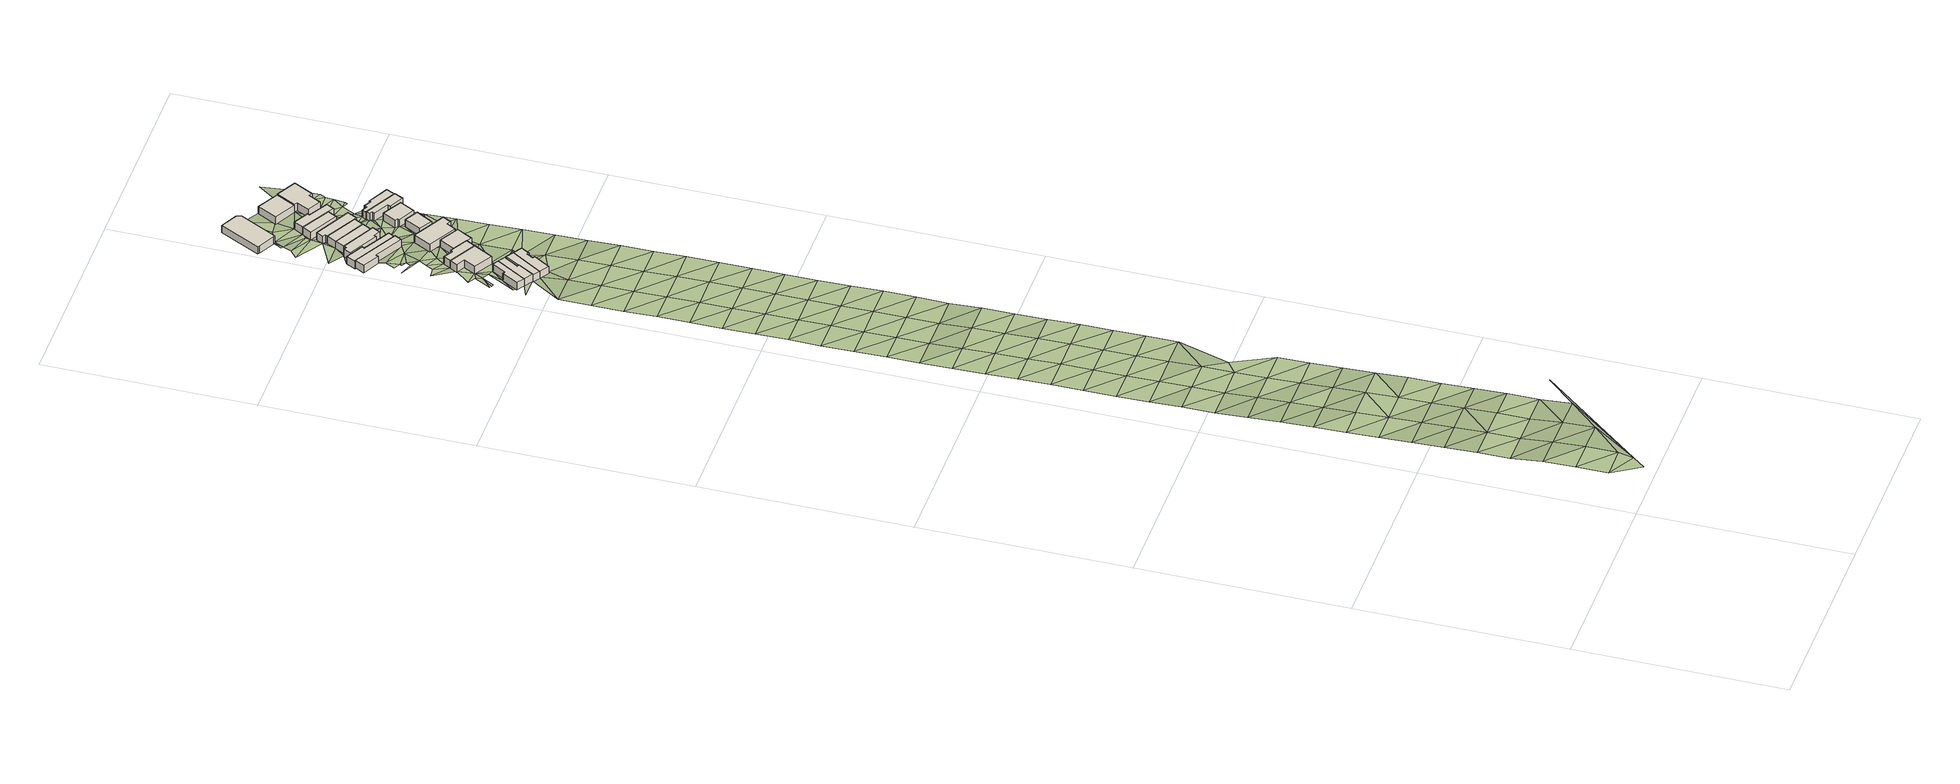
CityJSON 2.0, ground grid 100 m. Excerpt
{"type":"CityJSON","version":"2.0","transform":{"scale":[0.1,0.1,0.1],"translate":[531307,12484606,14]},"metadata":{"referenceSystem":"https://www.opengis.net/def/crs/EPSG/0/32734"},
"CityObjects":{
"building1":{"type":"Building","attributes":{"address":"24 Dove Street Salt River Cape Town","building":"house","building:levels":1,"building_height":4.1,"plus_code":"4FRW3F87+RH6","ground_height":17.75,"roof_height":21.85},"geometry":[{"type":"Solid","lod":"1","boundaries":[[[[0,1,2,3]],[[1,4,5,2]],[[4,6,7,5]],[[6,8,9,7]],[[8,10,11,9]],[[10,0,3,11]],[[3,2,5,7,9,11]],[[10,8,6,4,1,0]]]]}]},
"building2":{"type":"Building","attributes":{"address":"22 Dove Street Salt River Cape Town","building":"house","building:levels":1,"building_height":4.1,"plus_code":"4FRW3F87+RHH","ground_height":17.75,"roof_height":21.85},"geometry":[{"type":"Solid","lod":"1","boundaries":[[[[0,12,13,3]],[[12,14,15,13]],[[14,16,17,15]],[[16,18,19,17]],[[18,1,2,19]],[[1,0,3,2]],[[3,13,15,17,19,2]],[[1,18,16,14,12,0]]]]}]},
"building3":{"type":"Building","attributes":{"address":"20 Dove Street Salt River Cape Town","building":"house","building:levels":1,"building_height":4.1,"plus_code":"4FRW3F87+QHX","ground_height":17.41,"roof_height":21.51},"geometry":[{"type":"Solid","lod":"1","boundaries":[[[[20,21,22,23]],[[21,24,25,22]],[[24,26,27,25]],[[26,28,29,27]],[[28,20,23,29]],[[23,22,25,27,29]],[[28,26,24,21,20]]]]}]},
"building4":{"type":"Building","attributes":{"address":"18 Dove Street Salt River Cape Town","building":"house","building:levels":1,"building_height":4.1,"plus_code":"4FRW3F87+QJV","ground_height":17.41,"roof_height":21.51},"geometry":[{"type":"Solid","lod":"1","boundaries":[[[[21,30,31,22]],[[30,32,33,31]],[[32,34,35,33]],[[34,36,37,35]],[[36,38,39,37]],[[38,40,41,39]],[[40,24,25,41]],[[24,21,22,25]],[[22,31,33,35,37,39,41,25]],[[24,40,38,36,34,32,30,21]]]]}]},
"building5":{"type":"Building","attributes":{"address":"46 Chatham Road Salt River Cape Town","building":"house","building:levels":1,"building_height":4.1,"plus_code":"4FRW3F87+VJJ","ground_height":17.03,"roof_height":21.13},"geometry":[{"type":"Solid","lod":"1","boundaries":[[[[42,43,44,45]],[[43,46,47,44]],[[46,48,49,47]],[[48,50,51,49]],[[50,52,53,51]],[[52,42,45,53]],[[45,44,47,49,51,53]],[[52,50,48,46,43,42]]]]}]},
"building6":{"type":"Building","attributes":{"address":"44 Chatham Road Salt River Cape Town","building":"house","building:levels":1,"building_height":4.1,"plus_code":"4FRW3F87+WJ2","ground_height":17.03,"roof_height":21.13},"geometry":[{"type":"Solid","lod":"1","boundaries":[[[[42,54,55,45]],[[54,56,57,55]],[[56,58,59,57]],[[58,60,61,59]],[[60,62,63,61]],[[62,43,44,63]],[[43,42,45,44]],[[45,55,57,59,61,63,44]],[[43,62,60,58,56,54,42]]]]}]},
"building7":{"type":"Building","attributes":{"address":"59 Kingsley Road Salt River Cape Town","building":"house","building:levels":1,"building_height":4.1,"plus_code":"4FRW3F97+2HJ","ground_height":16.19,"roof_height":20.29},"geometry":[{"type":"Solid","lod":"1","boundaries":[[[[64,65,66,67]],[[65,68,69,66]],[[68,70,71,69]],[[70,72,73,71]],[[72,74,75,73]],[[74,64,67,75]],[[67,66,69,71,73,75]],[[74,72,70,68,65,64]]]]}]},
"building8":{"type":"Building","attributes":{"address":"57 Kingsley Road Salt River Cape Town","building":"house","building:levels":1,"building_height":4.1,"plus_code":"4FRW3F97+2HX","ground_height":15.47,"roof_height":19.57},"geometry":[{"type":"Solid","lod":"1","boundaries":[[[[76,77,78,79]],[[77,80,81,78]],[[80,82,83,81]],[[82,84,85,83]],[[84,86,87,85]],[[86,76,79,87]],[[79,78,81,83,85,87]],[[86,84,82,80,77,76]]]]}]},
"building9":{"type":"Building","attributes":{"address":"42A Chatham Road Salt River Cape Town","building":"house","building:levels":1,"building_height":4.1,"plus_code":"4FRW3F87+WJH","ground_height":16.65,"roof_height":20.75},"geometry":[{"type":"Solid","lod":"1","boundaries":[[[[88,89,90,91]],[[89,92,93,90]],[[92,94,95,93]],[[94,96,97,95]],[[96,88,91,97]],[[91,90,93,95,97]],[[96,94,92,89,88]]]]}]},
"building10":{"type":"Building","attributes":{"address":"55 Kingsley Road Salt River Cape Town","building":"house","building:levels":1,"building_height":4.1,"plus_code":"4FRW3F97+3H9","ground_height":15.11,"roof_height":19.21},"geometry":[{"type":"Solid","lod":"1","boundaries":[[[[98,99,100,101]],[[99,102,103,100]],[[102,104,105,103]],[[104,106,107,105]],[[106,108,109,107]],[[108,110,111,109]],[[110,112,113,111]],[[112,114,115,113]],[[114,98,101,115]],[[101,100,103,105,107,109,111,113,115]],[[114,112,110,108,106,104,102,99,98]]]]}]},
"building11":{"type":"Building","attributes":{"address":"53 Kingsley Road Salt River Cape Town","building":"house","building:levels":1,"building_height":4.1,"plus_code":"4FRW3F97+3JM","ground_height":15.11,"roof_height":19.21},"geometry":[{"type":"Solid","lod":"1","boundaries":[[[[116,98,101,117]],[[98,114,115,101]],[[114,118,119,115]],[[118,116,117,119]],[[117,101,115,119]],[[118,114,98,116]]]]}]},
"building12":{"type":"Building","attributes":{"address":"42 Chatham Road Salt River Cape Town","building":"house","building:levels":1,"building_height":4.1,"plus_code":"4FRW3F87+XJH","ground_height":16.21,"roof_height":20.31},"geometry":[{"type":"Solid","lod":"1","boundaries":[[[[120,121,122,123]],[[121,124,125,122]],[[124,126,127,125]],[[126,128,129,127]],[[128,130,131,129]],[[130,120,123,131]],[[123,122,125,127,129,131]],[[130,128,126,124,121,120]]]]}]},
"building13":{"type":"Building","attributes":{"address":"51 Kingsley Road Salt River Cape Town","building":"house","building:levels":1,"building_height":4.1,"plus_code":"4FRW3F97+3JV","ground_height":15.11,"roof_height":19.21},"geometry":[{"type":"Solid","lod":"1","boundaries":[[[[132,116,117,133]],[[116,118,119,117]],[[118,134,135,119]],[[134,132,133,135]],[[133,117,119,135]],[[134,118,116,132]]]]}]},
"building14":{"type":"Building","attributes":{"address":"60 Kingsley Road Salt River Cape Town","building":"terrace","building:levels":1,"building:units":"3","building_height":4.1,"plus_code":"4FRW3F97+6HW","ground_height":14.32,"roof_height":18.42},"geometry":[{"type":"Solid","lod":"1","boundaries":[[[[136,137,138,139]],[[137,140,141,138]],[[140,142,143,141]],[[142,144,145,143]],[[144,146,147,145]],[[146,148,149,147]],[[148,136,139,149]],[[139,138,141,143,145,147,149]],[[148,146,144,142,140,137,136]]]]}]},
"building15":{"type":"Building","attributes":{"address":"49 Kingsley Road Salt River Cape Town","building":"house","building:levels":1,"building_height":4.1,"plus_code":"4FRW3F97+4J8","ground_height":15.11,"roof_height":19.21},"geometry":[{"type":"Solid","lod":"1","boundaries":[[[[132,134,135,133]],[[134,150,151,135]],[[150,152,153,151]],[[152,154,155,153]],[[154,156,157,155]],[[156,158,159,157]],[[158,132,133,159]],[[133,135,151,153,155,157,159]],[[158,156,154,152,150,134,132]]]]}]},
"building16":{"type":"Building","attributes":{"address":"Salt River Cape Town","building":"house","building:levels":1,"building_height":4.1,"plus_code":"4FRW3F97+4JW","ground_height":15.11,"roof_height":19.21},"geometry":[{"type":"Solid","lod":"1","boundaries":[[[[160,161,162,163]],[[161,164,165,162]],[[164,166,167,165]],[[166,160,163,167]],[[163,162,165,167]],[[166,164,161,160]]]]}]},
"building17":{"type":"Building","attributes":{"address":"40 Chatham Road Salt River Cape Town","building":"house","building:levels":1,"building_height":4.1,"plus_code":"4FRW3F87+XMW","ground_height":15.99,"roof_height":20.09},"geometry":[{"type":"Solid","lod":"1","boundaries":[[[[168,169,170,171]],[[169,172,173,170]],[[172,174,175,173]],[[174,168,171,175]],[[171,170,173,175]],[[174,172,169,168]]]]}]},
"building18":{"type":"Building","attributes":{"address":"Salt River Cape Town","building":"house","building:levels":1,"building_height":4.1,"plus_code":"4FRW3F97+5M2","ground_height":15.11,"roof_height":19.21},"geometry":[{"type":"Solid","lod":"1","boundaries":[[[[160,166,167,163]],[[166,176,177,167]],[[176,178,179,177]],[[178,180,181,179]],[[180,182,183,181]],[[182,184,185,183]],[[184,160,163,185]],[[163,167,177,179,181,183,185]],[[184,182,180,178,176,166,160]]]]}]},
"building19":{"type":"Building","attributes":{"address":"38 Chatham Road Salt River Cape Town","building":"house","building:levels":1,"building_height":4.1,"plus_code":"4FRW3F97+2PC","ground_height":15.71,"roof_height":19.81},"geometry":[{"type":"Solid","lod":"1","boundaries":[[[[186,187,188,189]],[[187,190,191,188]],[[190,192,193,191]],[[192,194,195,193]],[[194,196,197,195]],[[196,186,189,197]],[[189,188,191,193,195,197]],[[196,194,192,190,187,186]]]]}]},
"building20":{"type":"Building","attributes":{"address":"Chatham Road Salt River Cape Town","building":"house","building:levels":1,"building_height":4.1,"plus_code":"4FRW3F97+3P3","ground_height":15.11,"roof_height":19.21},"geometry":[{"type":"Solid","lod":"1","boundaries":[[[[198,199,200,201]],[[199,202,203,200]],[[202,204,205,203]],[[204,206,207,205]],[[206,208,209,207]],[[208,210,211,209]],[[210,212,213,211]],[[212,198,201,213]],[[201,200,203,205,207,209,211,213]],[[212,210,208,206,204,202,199,198]]]]}]},
"building21":{"type":"Building","attributes":{"address":"43 Kingsley Road Salt River Cape Town","building":"house","building:levels":1,"building_height":4.1,"plus_code":"4FRW3F97+6M7","ground_height":14.01,"roof_height":18.11},"geometry":[{"type":"Solid","lod":"1","boundaries":[[[[214,215,216,217]],[[215,218,219,216]],[[218,220,221,219]],[[220,214,217,221]],[[217,216,219,221]],[[220,218,215,214]]]]}]},
"building22":{"type":"Building","attributes":{"address":"Chatham Road Salt River Cape Town","building":"house","building:levels":1,"building_height":4.1,"plus_code":"4FRW3F97+3P8","ground_height":14.81,"roof_height":18.91},"geometry":[{"type":"Solid","lod":"1","boundaries":[[[[222,223,224,225]],[[223,226,227,224]],[[226,228,229,227]],[[228,230,231,229]],[[230,232,233,231]],[[232,234,235,233]],[[234,236,237,235]],[[236,222,225,237]],[[225,224,227,229,231,233,235,237]],[[236,234,232,230,228,226,223,222]]]]}]},
"building23":{"type":"Building","attributes":{"address":"78 Pope Street Salt River Cape Town","building":"house","building:levels":1,"building_height":4.1,"plus_code":"4FRW3F97+5PR","ground_height":14.35,"roof_height":18.45},"geometry":[{"type":"Solid","lod":"1","boundaries":[[[[238,239,240,241]],[[239,242,243,240]],[[242,244,245,243]],[[244,246,247,245]],[[246,248,249,247]],[[248,250,251,249]],[[250,252,253,251]],[[252,238,241,253]],[[241,240,243,245,247,249,251,253]],[[252,250,248,246,244,242,239,238]]]]}]},
"terrain1":{"type":"TINRelief","geometry":[{"type":"CompositeSurface","lod":"1","boundaries":[[[254,255,256]],[[255,257,258]],[[254,257,255]],[[259,258,260]],[[260,258,257]],[[259,261,262]],[[261,259,260]],[[263,262,264]],[[254,265,257]],[[264,262,261]],[[265,260,257]],[[263,266,267]],[[261,260,265]],[[264,266,263]],[[268,267,269]],[[270,264,261]],[[269,267,266]],[[265,270,261]],[[271,265,254]],[[272,268,273]],[[274,266,264]],[[273,268,269]],[[264,270,274]],[[272,275,276]],[[275,272,273]],[[269,266,277]],[[266,274,278]],[[279,276,280]],[[265,271,270]],[[273,269,277]],[[275,280,276]],[[266,278,277]],[[254,281,271]],[[279,282,283]],[[274,270,284]],[[273,285,275]],[[279,280,282]],[[278,274,284]],[[285,273,277]],[[284,270,271]],[[286,283,287]],[[287,283,282]],[[275,288,280]],[[278,289,277]],[[285,290,275]],[[286,291,292]],[[289,278,284]],[[282,280,288]],[[291,286,287]],[[275,290,288]],[[293,285,277]],[[294,292,295]],[[293,277,289]],[[296,287,282]],[[295,292,291]],[[290,285,297]],[[288,296,282]],[[294,298,299]],[[285,293,297]],[[300,291,287]],[[298,294,295]],[[296,300,287]],[[301,299,302]],[[290,303,288]],[[297,304,290]],[[295,291,305]],[[299,298,302]],[[296,288,303]],[[300,305,291]],[[290,304,303]],[[301,306,307]],[[308,298,295]],[[302,306,301]],[[300,296,309]],[[305,308,295]],[[310,307,311]],[[296,303,309]],[[302,298,312]],[[306,311,307]],[[305,300,313]],[[308,312,298]],[[310,314,315]],[[300,309,313]],[[316,306,302]],[[311,314,310]],[[317,308,305]],[[312,316,302]],[[315,318,319]],[[308,320,312]],[[313,317,305]],[[311,306,321]],[[314,318,315]],[[308,317,320]],[[316,321,306]],[[322,319,323]],[[324,314,311]],[[318,323,319]],[[321,324,311]],[[320,325,312]],[[322,326,327]],[[325,316,312]],[[328,318,314]],[[323,326,322]],[[316,325,321]],[[324,328,314]],[[329,327,330]],[[323,318,331]],[[326,330,327]],[[332,324,321]],[[328,331,318]],[[329,333,334]],[[325,332,321]],[[335,326,323]],[[330,333,329]],[[328,324,336]],[[331,335,323]],[[337,334,338]],[[332,336,324]],[[330,326,339]],[[338,334,333]],[[340,331,328]],[[335,339,326]],[[341,337,342]],[[336,340,328]],[[343,333,330]],[[338,342,337]],[[331,344,335]],[[339,343,330]],[[341,345,346]],[[340,344,331]],[[347,338,333]],[[342,345,341]],[[348,339,335]],[[343,347,333]],[[349,346,350]],[[344,348,335]],[[351,342,338]],[[350,346,345]],[[352,343,339]],[[347,351,338]],[[349,353,354]],[[348,352,339]],[[355,345,342]],[[349,350,353]],[[347,343,356]],[[351,355,342]],[[354,357,358]],[[352,356,343]],[[350,345,359]],[[353,357,354]],[[360,351,347]],[[355,359,345]],[[361,358,362]],[[356,360,347]],[[353,350,363]],[[358,357,362]],[[355,351,364]],[[359,363,350]],[[361,365,366]],[[360,364,351]],[[367,357,353]],[[362,365,361]],[[359,355,368]],[[363,367,353]],[[369,366,370]],[[364,368,355]],[[371,362,357]],[[365,370,366]],[[359,372,363]],[[367,371,357]],[[368,372,359]],[[373,365,362]],[[374,369,370]],[[375,367,363]],[[371,373,362]],[[376,377,378]],[[369,374,379]],[[380,8,381]],[[379,377,369]],[[372,375,363]],[[382,370,365]],[[383,384,385]],[[367,386,371]],[[373,382,365]],[[387,381,8]],[[384,388,389]],[[375,386,367]],[[390,374,370]],[[391,392,388]],[[393,379,374]],[[4,8,6]],[[394,373,371]],[[388,384,391]],[[382,390,370]],[[387,8,4]],[[395,392,391]],[[384,387,391]],[[386,394,371]],[[391,387,4]],[[393,374,396]],[[373,397,382]],[[43,398,395]],[[390,396,374]],[[395,391,399]],[[14,18,16]],[[400,398,43]],[[401,391,4]],[[394,397,373]],[[4,1,401]],[[402,18,14]],[[400,43,62]],[[400,62,403]],[[401,1,18]],[[404,405,406]],[[407,390,382]],[[408,393,409]],[[410,411,412]],[[18,402,401]],[[396,409,393]],[[411,413,414]],[[415,408,416]],[[397,407,382]],[[416,417,415]],[[414,405,404]],[[62,418,403]],[[403,418,404]],[[412,70,68]],[[408,409,416]],[[62,60,58]],[[418,62,58]],[[390,419,396]],[[412,411,420]],[[420,411,414]],[[421,401,402]],[[404,420,414]],[[402,24,421]],[[409,40,416]],[[407,419,390]],[[86,422,423]],[[418,424,404]],[[425,422,86]],[[426,70,412]],[[24,40,421]],[[420,404,424]],[[418,58,96]],[[427,409,396]],[[428,42,401]],[[412,420,426]],[[58,56,96]],[[423,116,429]],[[421,428,401]],[[96,424,418]],[[99,98,423]],[[419,427,396]],[[425,430,431]],[[40,409,432]],[[433,422,425]],[[423,98,116]],[[42,434,54]],[[116,156,429]],[[424,128,420]],[[42,428,434]],[[435,436,161]],[[420,128,426]],[[433,425,431]],[[421,40,437]],[[430,438,431]],[[427,432,409]],[[96,439,424]],[[156,161,436]],[[440,441,442]],[[426,128,443]],[[441,435,444]],[[156,116,132]],[[428,94,434]],[[421,437,428]],[[438,433,431]],[[432,437,40]],[[445,442,441]],[[158,156,132]],[[435,161,444]],[[94,439,96]],[[433,446,447]],[[448,443,128]],[[446,433,438]],[[156,154,161]],[[445,441,160]],[[443,448,438]],[[160,441,444]],[[448,128,449]],[[450,94,428]],[[451,449,128]],[[444,161,160]],[[452,446,438]],[[437,450,428]],[[439,94,453]],[[184,445,160]],[[438,448,454]],[[455,446,452]],[[164,161,154]],[[184,456,445]],[[118,457,455]],[[458,439,453]],[[448,449,459]],[[128,460,451]],[[461,452,438]],[[454,461,438]],[[118,455,452]],[[456,142,445]],[[448,459,454]],[[94,462,453]],[[450,462,94]],[[463,461,454]],[[152,164,154]],[[464,456,184]],[[118,150,134]],[[118,452,465]],[[452,461,466]],[[462,460,453]],[[118,465,150]],[[142,456,464]],[[454,459,467]],[[468,451,460]],[[469,452,466]],[[465,452,469]],[[459,174,467]],[[451,468,174]],[[150,465,199]],[[460,462,468]],[[470,464,184]],[[469,471,465]],[[152,150,472]],[[184,182,470]],[[472,150,199]],[[180,473,182]],[[176,164,152]],[[164,176,166]],[[464,215,142]],[[467,174,468]],[[469,466,474]],[[182,473,475]],[[473,180,178]],[[476,152,472]],[[152,476,176]],[[477,474,466]],[[475,470,182]],[[186,477,466]],[[186,467,468]],[[472,232,230]],[[476,472,230]],[[475,473,478]],[[178,478,473]],[[476,479,176]],[[470,475,480]],[[176,479,178]],[[226,476,230]],[[226,230,228]],[[478,178,481]],[[481,178,479]],[[482,479,483]],[[478,484,485]],[[482,481,479]],[[486,484,478]],[[481,486,478]],[[484,486,487]],[[487,252,484]],[[488,252,489]]]}]}
},
"vertices":[
[99,5113,46],[188,5259,46],[188,5259,87],[99,5113,87],[160,5274,46],[160,5274,87],[119,5207,46],[119,5207,87],[109,5213,46],[109,5213,87],[63,5137,46],[63,5137,87],
[141,5087,46],[141,5087,87],[187,5162,46],[187,5162,87],[177,5168,46],[177,5168,87],[220,5239,46],[220,5239,87],
[141,5087,42],[174,5065,42],[174,5065,83],[141,5087,83],[268,5213,42],[268,5213,83],[232,5236,42],[232,5236,83],[187,5162,42],[187,5162,83],
[219,5037,42],[219,5037,83],[268,5115,42],[268,5115,83],[257,5122,42],[257,5122,83],[275,5151,42],[275,5151,83],[283,5146,42],[283,5146,83],[309,5187,42],[309,5187,83],
[269,5390,39],[137,5462,39],[137,5462,80],[269,5390,80],[116,5427,39],[116,5427,80],[158,5404,39],[158,5404,80],[127,5347,39],[127,5347,80],[218,5297,39],[218,5297,80],
[294,5435,39],[294,5435,80],[227,5472,39],[227,5472,80],[207,5482,39],[207,5482,80],[201,5472,39],[201,5472,80],[156,5497,39],[156,5497,80],
[31,5865,30],[6,5819,30],[6,5819,71],[31,5865,71],[87,5776,30],[87,5776,71],[93,5787,30],[93,5787,71],[230,5714,30],[230,5714,71],[248,5748,30],[248,5748,71],
[31,5865,23],[248,5748,23],[248,5748,64],[31,5865,64],[267,5782,23],[267,5782,64],[134,5854,23],[134,5854,64],[140,5866,23],[140,5866,64],[55,5911,23],[55,5911,64],
[227,5472,35],[294,5435,35],[294,5435,76],[227,5472,76],[321,5420,35],[321,5420,76],[364,5496,35],[364,5496,76],[270,5548,35],[270,5548,76],
[126,5945,19],[120,5932,19],[120,5932,60],[126,5945,60],[105,5940,19],[105,5940,60],[87,5905,19],[87,5905,60],[233,5830,19],[233,5830,60],[238,5839,19],[238,5839,60],[268,5823,19],[268,5823,60],[288,5862,19],[288,5862,60],[276,5868,19],[276,5868,60],
[148,5990,19],[148,5990,60],[299,5910,19],[299,5910,60],
[370,5510,30],[394,5553,30],[394,5553,71],[370,5510,71],[412,5543,30],[412,5543,71],[434,5583,30],[434,5583,71],[277,5668,30],[277,5668,71],[232,5585,30],[232,5585,71],
[172,6035,19],[172,6035,60],[323,5955,19],[323,5955,60],
[32,6302,12],[107,6263,12],[107,6263,52],[32,6302,52],[119,6258,12],[119,6258,52],[212,6437,12],[212,6437,52],[206,6460,12],[206,6460,52],[122,6503,12],[122,6503,52],[21,6308,12],[21,6308,52],
[334,5950,19],[334,5950,60],[358,5996,19],[358,5996,60],[183,6087,19],[183,6087,60],[166,6053,19],[166,6053,60],[178,6047,19],[178,6047,60],
[203,6156,19],[177,6112,19],[177,6112,60],[203,6156,60],[316,6036,19],[316,6036,60],[340,6080,19],[340,6080,60],
[374,5738,28],[329,5659,28],[329,5659,69],[374,5738,69],[392,5624,28],[392,5624,69],[437,5703,28],[437,5703,69],
[367,6064,19],[367,6064,60],[388,6101,19],[388,6101,60],[295,6153,19],[295,6153,60],[300,6162,19],[300,6162,60],[228,6202,19],[228,6202,60],
[486,5793,25],[392,5845,25],[392,5845,66],[486,5793,66],[357,5780,25],[357,5780,66],[370,5773,25],[370,5773,66],[366,5765,25],[366,5765,66],[447,5721,25],[447,5721,66],
[546,5838,19],[387,5921,19],[387,5921,60],[546,5838,60],[378,5903,19],[378,5903,60],[391,5896,19],[391,5896,60],[384,5883,19],[384,5883,60],[459,5844,19],[459,5844,60],[453,5832,19],[453,5832,60],[524,5796,19],[524,5796,60],
[403,6333,8],[301,6388,8],[301,6388,49],[403,6333,49],[250,6294,8],[250,6294,49],[353,6239,8],[353,6239,49],
[546,5838,16],[567,5881,16],[567,5881,57],[546,5838,57],[468,5932,16],[468,5932,57],[464,5924,16],[464,5924,57],[429,5942,16],[429,5942,57],[423,5930,16],[423,5930,57],[399,5942,16],[399,5942,57],[387,5921,16],[387,5921,57],
[403,6333,12],[353,6239,12],[353,6239,53],[403,6333,53],[368,6231,12],[368,6231,53],[336,6172,12],[336,6172,53],[402,6136,12],[402,6136,53],[435,6196,12],[435,6196,53],[450,6188,12],[450,6188,53],[500,6281,12],[500,6281,53],
[165,62,184],[33,137,183],[116,1,184],[184,137,183],[33,287,181],[33,437,179],[184,287,181],[184,437,172],[33,587,161],[33,737,161],[184,587,157],[334,287,174],[184,737,157],[33,887,155],[33,1037,149],[184,887,151],[334,437,167],[484,437,160],[33,1187,142],[184,1037,145],[334,587,153],[184,1187,139],[33,1337,136],[334,887,146],[334,737,153],[33,1487,132],[184,1337,133],[634,587,143],[184,1487,126],[33,1637,126],[484,587,148],[334,1037,140],[33,1787,118],[184,1637,120],[334,1337,132],[484,737,148],[334,1187,136],[184,1787,114],[33,1937,109],[484,887,142],[33,2087,109],[184,1937,106],[334,1487,124],[484,1037,137],[184,2087,106],[33,2237,102],[334,1637,115],[33,2387,99],[184,2237,101],[484,1337,127],[484,1187,134],[334,1787,111],[184,2387,98],[33,2537,98],[334,1937,106],[484,1487,120],[33,2687,96],[184,2537,98],[334,2087,106],[484,1637,114],[184,2687,97],[33,2837,93],[334,2237,99],[484,1787,111],[184,2837,92],[33,2987,88],[394,1983,106],[334,2387,98],[33,3137,84],[184,2987,87],[334,2537,96],[484,2237,96],[184,3137,83],[33,3287,81],[334,2687,95],[33,3437,81],[184,3287,76],[334,2837,91],[484,2387,95],[184,3437,76],[33,3587,77],[334,2987,85],[484,2537,92],[33,3737,75],[184,3587,73],[334,3137,82],[484,2687,90],[33,3887,75],[184,3737,73],[334,3287,74],[484,2837,86],[184,3887,72],[33,4037,72],[334,3437,74],[484,2987,82],[33,4187,70],[184,4037,71],[334,3587,72],[484,3137,80],[184,4187,68],[33,4337,68],[334,3737,70],[484,3287,73],[184,4337,66],[33,4487,68],[334,3887,68],[484,3437,73],[33,4637,63],[184,4487,64],[334,4037,68],[484,3587,73],[184,4637,60],[33,4787,63],[334,4187,67],[484,3737,68],[33,4937,60],[184,4787,60],[334,4337,66],[484,3887,64],[334,4487,63],[184,4937,55],[484,4037,64],[33,5087,51],[141,5087,50],[99,5113,51],[174,5065,50],[63,5137,51],[52,5148,51],[334,4637,57],[64,5243,48],[100,5304,48],[54,5248,48],[484,4187,63],[133,5284,46],[91,5334,44],[43,5254,48],[334,4787,57],[127,5347,43],[55,5355,44],[219,5037,50],[484,4337,64],[116,5427,43],[334,4937,55],[484,4487,61],[59,5527,40],[158,5404,43],[105,5533,40],[218,5297,46],[232,5236,46],[123,5567,39],[145,5604,39],[108,5634,37],[45,5656,37],[484,4637,55],[268,5115,49],[334,5087,49],[68,5697,37],[100,5681,37],[92,5744,37],[95,5671,37],[121,5658,34],[257,5122,50],[283,5146,49],[275,5151,49],[184,5537,39],[484,4787,55],[184,5687,34],[334,5237,42],[87,5905,30],[105,5940,23],[232,5585,39],[140,5866,30],[230,5714,34],[484,4937,50],[334,5387,39],[33,5987,23],[134,5854,30],[184,5837,30],[484,5087,47],[233,5830,30],[321,5420,39],[72,6170,23],[33,6137,23],[484,5237,42],[267,5782,28],[370,5510,35],[83,6219,20],[94,6213,20],[107,6263,20],[248,5748,34],[184,6137,19],[119,6258,15],[268,5823,28],[238,5839,30],[334,5687,30],[329,5659,30],[484,5387,36],[392,5624,30],[334,5837,28],[412,5543,32],[366,5765,28],[288,5862,28],[184,6287,15],[276,5868,28],[394,5553,35],[374,5738,30],[434,5583,32],[357,5780,28],[484,5537,32],[370,5773,28],[250,6294,15],[378,5903,28],[392,5845,28],[447,5721,28],[484,5687,28],[384,5883,28],[353,6239,14],[391,5896,28],[399,5942,19],[334,6137,19],[459,5844,25],[336,6172,19],[409,5982,16],[453,5832,25],[402,6136,19],[443,6046,16],[368,6231,14],[482,6098,16],[476,6044,16],[470,6032,16],[450,6188,16],[435,6196,16],[484,6137,16],[501,6165,16],[403,6333,14],[484,6437,8]
]}
